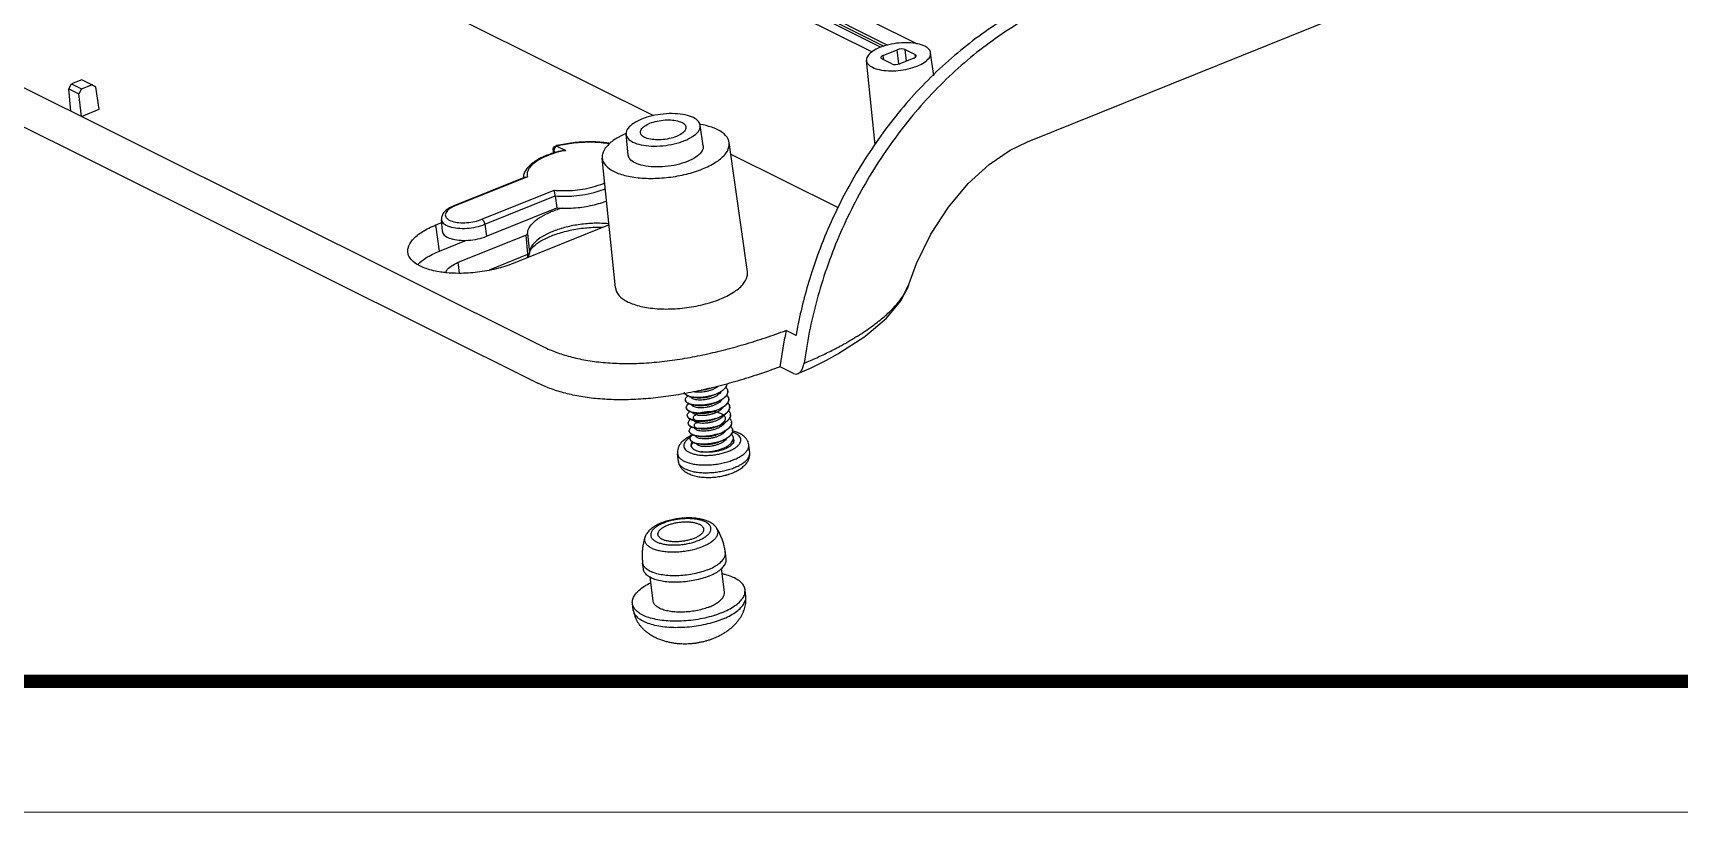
# Model space of a CAD drawing. Header units: millimetres. Extents: x 2099 to 2627, y -288 to 79.
# Drawn here: x 2202.3 to 2316.8, y -287.8 to -233.6 of the extents above; entities that cross this region are included whole.
import ezdxf

# ---------------------------------------------------------------- set-up
doc = ezdxf.new("R2010")
doc.units = ezdxf.units.MM
doc.layers.add('02___PRT_ALL_AXES', color=7, linetype='Continuous')
doc.layers.add('06___PRT_ALL_SURFS', color=7, linetype='Continuous')
doc.layers.add('from', color=7, linetype='Continuous', lineweight=13)

msp = doc.modelspace()

# ---------------------------------------------------------------- linework, layer by layer
at = {"color": 7, "linetype": 'Continuous'}
for p, q in [((2194.846, -214.121), (2245.485, -239.348)), ((2172.771, -223.011), (2237.839, -255.426)), ((2172.368, -225.535), (2237.436, -257.951)), ((2254.849, -231.374), (2261.259, -234.567)), ((2256.507, -230.707), (2263.819, -234.35)), ((2256.352, -231.741), (2261.772, -234.442)), ((2257.665, -232.603), (2261.515, -234.521)), ((2261.472, -235.162), (2262.445, -234.771)), ((2262.558, -235.743), (2262.445, -234.771)), ((2263.091, -235.548), (2262.999, -234.755)), ((2262.999, -234.755), (2263.69, -235.099)), ((2260.902, -241.384), (2260.3, -235.518)), ((2261.379, -235.407), (2261.306, -235.327)), ((2262.07, -235.752), (2261.379, -235.407)), ((2261.52, -235.477), (2261.472, -235.162)), ((2263.596, -235.344), (2262.624, -235.736)), ((2263.707, -235.276), (2263.69, -235.099)), ((2264.995, -236.581), (2264.767, -234.973)), ((2205.711, -236.853), (2204.982, -237.147)), ((2206.402, -237.198), (2205.711, -236.853)), ((2204.79, -237.477), (2204.982, -237.147)), ((2204.939, -239.036), (2204.79, -237.477)), ((2204.79, -237.477), (2205.487, -237.824)), ((2204.982, -237.147), (2205.673, -237.491)), ((2205.673, -237.491), (2205.487, -237.824)), ((2205.67, -239.401), (2205.487, -237.824)), ((2205.673, -237.491), (2206.402, -237.198)), ((2206.686, -237.375), (2206.402, -237.198)), ((2206.914, -238.9), (2206.686, -237.375)), ((2205.67, -239.401), (2206.914, -238.9)), ((2248.939, -241.45), (2248.735, -240.012)), ((2238.765, -241.46), (2238.732, -241.437)), ((2238.732, -241.437), (2238.732, -241.437)), ((2238.765, -241.46), (2239.382, -241.767)), ((2243.722, -242.087), (2243.574, -240.643)), ((2252.021, -250.208), (2250.747, -241.223)), ((2271.502, -241.159), (2271.503, -241.159)), ((2238.498, -241.748), (2238.511, -241.956)), ((2238.554, -241.818), (2238.561, -241.942)), ((2238.554, -241.818), (2238.719, -241.9)), ((2242.839, -251.33), (2241.912, -242.302)), ((2250.861, -242.027), (2258.326, -245.745)), ((2236.563, -243.618), (2231.595, -245.618)), ((2236.709, -243.598), (2231.674, -245.626)), ((2236.562, -243.618), (2236.709, -243.598)), ((2233.543, -246.557), (2238.578, -244.53)), ((2233.748, -246.904), (2238.643, -244.933)), ((2238.643, -244.933), (2238.747, -245.768)), ((2231.674, -245.626), (2231.595, -245.618)), ((2233.866, -247.733), (2238.747, -245.768)), ((2230.334, -246.948), (2230.748, -246.781)), ((2230.594, -248.769), (2230.334, -246.948)), ((2230.799, -247.396), (2230.731, -246.573)), ((2233.748, -246.904), (2233.866, -247.733)), ((2242.388, -246.938), (2235.712, -249.627)), ((2230.594, -248.769), (2232.477, -248.011)), ((2231.902, -249.546), (2236.596, -247.656)), ((2236.596, -247.656), (2236.717, -248.949)), ((2236.721, -247.54), (2236.848, -248.899)), ((2231.984, -250.313), (2231.902, -249.546)), ((2236.723, -249.014), (2234.052, -250.09)), ((2236.717, -248.949), (2236.723, -249.014)), ((2236.737, -249.214), (2236.818, -249.102)), ((2236.818, -249.102), (2236.85, -248.936)), ((2236.85, -248.936), (2236.848, -248.899)), ((2236.85, -248.939), (2236.85, -248.936)), ((2263.28, -251.019), (2263.28, -251.019)), ((2255.401, -254.629), (2254.71, -254.284)), ((2254.303, -256.811), (2254.625, -254.791)), ((2256.124, -255.538), (2255.961, -256.565)), ((2258.318, -255.917), (2258.318, -255.917)), ((2255.234, -257.275), (2254.303, -256.811)), ((2255.537, -257.285), (2256.406, -256.898)), ((2249.969, -258.669), (2249.792, -258.745)), ((2250.035, -259.209), (2249.858, -259.286)), ((2250.101, -259.75), (2249.924, -259.826)), ((2249.799, -260.441), (2249.621, -260.503)), ((2250.233, -260.831), (2250.056, -260.907)), ((2250.299, -261.371), (2250.122, -261.447)), ((2250.365, -261.911), (2250.188, -261.988)), ((2247.217, -263.397), (2247.217, -263.396)), ((2252.18, -262.79), (2252.18, -262.79)), ((2250.384, -264.379), (2250.404, -264.374)), ((2250.384, -264.379), (2250.384, -264.379)), ((2250.402, -264.374), (2250.404, -264.374)), ((2250.403, -264.374), (2250.402, -264.374)), ((2250.717, -264.286), (2250.718, -264.286))]:
    msp.add_line(p, q, dxfattribs=at)
for points in [[(2258.318, -255.917), (2260.195, -254.708), (2261.696, -253.429), (2262.708, -252.194), (2263.28, -251.019)], [(2256.406, -256.898), (2257.52, -256.351), (2258.318, -255.917)]]:
    msp.add_lwpolyline(points, dxfattribs=at)
for centre, radius, start, end in [((2247.626, -246.308), 6.447, 79.98618, 80.26751), ((2240.999, -251.268), 10.089, 102.82394, 102.99529), ((2241.041, -251.462), 10.287, 99.71563, 102.81444), ((2244.005, -240.588), 0.434, 179.57661, 187.25921), ((2240.542, -248.533), 6.89, 106.52354, 108.16351), ((2240.699, -249.081), 7.459, 101.81981, 106.48073), ((2240.71, -248.979), 7.334, 100.43109, 106.36619), ((2237.362, -243.713), 0.942, 172.7394, 177.00318), ((2237.409, -243.719), 0.99, 170.00849, 172.75192), ((2232.559, -247.825), 2.37, 111.92408, 113.51683), ((2240.832, -252.302), 6.733, 107.68478, 111.73061), ((2241.116, -253.184), 7.66, 104.91087, 107.70328), ((2238.129, -209.416), 47.834, 288.46292, 290.28164), ((2285.573, -259.723), 31.339, 170.00563, 170.94502), ((2286.824, -260.163), 31.907, 168.53302, 170.01111), ((2247.31, -234.768), 23.434, 297.49518, 298.70423), ((2248.705, -255.931), 2.999, 287.22122, 291.09188), ((2248.858, -256.322), 2.579, 291.06091, 295.35095), ((2248.943, -256.507), 2.375, 295.41047, 295.5285), ((2248.949, -256.534), 2.366, 295.52841, 295.69085), ((2250.302, -258.535), 0.348, 357.54317, 7.04083), ((2247.912, -259.101), 0.211, 187.1016, 202.69469), ((2247.978, -259.641), 0.211, 187.1016, 202.69469), ((2248.772, -256.473), 2.998, 287.2197, 291.09289), ((2248.838, -257.013), 2.998, 287.2197, 291.09289), ((2248.924, -256.863), 2.579, 291.06077, 295.35065), ((2248.99, -257.403), 2.579, 291.06077, 295.35065), ((2249.009, -257.048), 2.375, 295.4103, 295.5285), ((2249.015, -257.074), 2.366, 295.52841, 295.69091), ((2249.075, -257.589), 2.375, 295.4103, 295.5285), ((2249.081, -257.614), 2.366, 295.52841, 295.69091), ((2250.368, -259.076), 0.348, 357.54317, 7.04083), ((2250.434, -259.616), 0.348, 357.54317, 7.04083), ((2248.044, -260.181), 0.211, 187.1016, 202.69469), ((2248.111, -260.721), 0.212, 187.20108, 192.04222), ((2248.887, -257.834), 3.271, 285.60439, 287.26606), ((2248.904, -257.554), 2.998, 287.2197, 291.09289), ((2248.959, -258.062), 3.032, 287.24463, 291.08631), ((2249.056, -257.944), 2.579, 291.06077, 295.35065), ((2249.049, -258.304), 2.774, 291.14185, 291.92831), ((2249.138, -258.519), 2.54, 291.88796, 295.35931), ((2249.141, -258.129), 2.375, 295.4103, 295.5285), ((2249.147, -258.155), 2.366, 295.52841, 295.69091), ((2249.214, -258.683), 2.36, 295.4018, 295.52849), ((2249.213, -258.696), 2.366, 295.52841, 295.69075), ((2250.5, -260.157), 0.348, 357.54317, 7.04083), ((2250.566, -260.697), 0.348, 357.54317, 7.04083), ((2248.176, -261.262), 0.211, 187.1016, 202.69469), ((2248.242, -261.803), 0.211, 187.1016, 202.69469), ((2248.327, -262.347), 0.23, 164.5409, 175.4741), ((2248.331, -262.348), 0.234, 164.27043, 164.5805), ((2249.036, -258.634), 2.998, 287.2197, 291.09289), ((2249.102, -259.175), 2.998, 287.2197, 291.09289), ((2249.188, -259.024), 2.579, 291.06077, 295.35065), ((2249.254, -259.565), 2.579, 291.06077, 295.35065), ((2249.273, -259.21), 2.375, 295.4103, 295.5285), ((2249.279, -259.236), 2.366, 295.52841, 295.69091), ((2249.339, -259.75), 2.375, 295.4103, 295.5285), ((2249.345, -259.776), 2.366, 295.52841, 295.69091), ((2250.632, -261.238), 0.348, 357.54317, 7.04083), ((2251.741, -262.845), 0.442, 357.57909, 7.09413), ((2249.973, -261.563), 2.811, 299.91871, 300.04835)]:
    msp.add_arc(centre, radius, start, end, dxfattribs=at)
for centre, major_axis, ratio, start_param, end_param in [((2262.675, -234.885), (0.397, 0.049), 0.420359, 0.5666885, 2.1371802), ((2261.703, -235.277), (0.397, 0.048), 0.4201271, 2.1376692, 3.1539643), ((2262.394, -235.621), (0.397, 0.049), 0.420359, -2.5749042, -1.0044125), ((2263.366, -235.23), (0.397, 0.048), 0.4201271, 5.2792619, 6.8497536)]:
    msp.add_ellipse(centre, major_axis=major_axis, ratio=ratio, start_param=start_param, end_param=end_param, dxfattribs=at)
for points, start_tangent, end_tangent in [([(2272.819, -231.093), (2269.906, -232.632), (2266.426, -235.169), (2263.254, -238.299), (2260.488, -241.928), (2258.214, -245.942), (2256.501, -250.219), (2255.554, -253.82)], (-0.9135866, -0.4066443), (-0.1987756, -0.980045)), ([(2273.137, -231.721), (2270.673, -233.061), (2267.117, -235.672), (2263.901, -238.887), (2261.147, -242.559), (2258.867, -246.672), (2257.168, -251.069), (2256.124, -255.538)], (-0.9041359, -0.427245), (-0.1573657, -0.9875404)), ([(2261.239, -234.608), (2260.74, -234.865), (2260.413, -235.164), (2260.298, -235.466), (2260.301, -235.517)], (-0.9276177, -0.3735311), (0.1249386, -0.9921645)), ([(2264.765, -234.974), (2264.668, -234.754), (2264.357, -234.519), (2263.869, -234.356), (2263.243, -234.28), (2262.562, -234.299), (2261.863, -234.413), (2261.239, -234.608)], (-0.1621308, 0.9867693), (-0.9276177, -0.3735311)), ([(2260.301, -235.517), (2260.401, -235.753), (2260.712, -235.987), (2261.199, -236.15), (2261.826, -236.227), (2262.507, -236.207), (2263.206, -236.093), (2263.83, -235.899)], (0.1249386, -0.9921645), (0.9276177, 0.3735311)), ([(2263.83, -235.899), (2264.329, -235.641), (2264.655, -235.342), (2264.771, -235.041), (2264.765, -234.974)], (0.9276177, 0.3735311), (-0.1621308, 0.9867693)), ([(2248.734, -240.013), (2248.622, -239.76), (2248.262, -239.488), (2247.696, -239.299), (2246.98, -239.212), (2246.183, -239.235), (2245.383, -239.365), (2244.659, -239.591)], (-0.162467, 0.986714), (-0.9276177, -0.3735311)), ([(2243.706, -240.232), (2243.572, -240.584)], (-0.5845147, -0.8113831), (-0.0086186, -0.9999629)), ([(2244.659, -239.591), (2244.081, -239.889), (2243.706, -240.232)], (-0.9276177, -0.3735311), (-0.5845147, -0.8113831)), ([(2244.568, -240.525), (2244.616, -240.322), (2244.847, -240.083), (2245.234, -239.878)], (-0.0765756, 0.9970638), (0.9276177, 0.3735311)), ([(2247.077, -240.795), (2246.579, -240.946), (2246.026, -241.024), (2245.496, -241.018), (2245.037, -240.93), (2244.721, -240.772), (2244.572, -240.558), (2244.568, -240.525)], (-0.9276177, -0.3735311), (-0.0765756, 0.9970638)), ([(2245.234, -239.878), (2245.732, -239.727), (2246.286, -239.649), (2246.815, -239.655), (2247.274, -239.744), (2247.591, -239.901), (2247.739, -240.115), (2247.743, -240.137)], (0.9276177, 0.3735311), (0.1167813, -0.9931577)), ([(2247.743, -240.137), (2247.695, -240.351), (2247.464, -240.59), (2247.077, -240.795)], (0.1167813, -0.9931577), (-0.9276177, -0.3735311)), ([(2247.653, -241.082), (2248.23, -240.784), (2248.605, -240.441), (2248.74, -240.089), (2248.734, -240.013)], (0.9276177, 0.3735311), (-0.162467, 0.986714)), ([(2250.743, -241.223), (2250.675, -240.986), (2250.267, -240.524), (2249.533, -240.158), (2248.747, -239.959)], (-0.1364493, 0.9906471), (-0.9847646, 0.1738929)), ([(2238.498, -241.748), (2238.533, -241.59)], (-0.0598791, 0.9982056), (0.4653601, 0.8851214)), ([(2238.533, -241.59), (2238.647, -241.47)], (0.4653601, 0.8851214), (0.8659436, 0.5001417)), ([(2238.571, -241.679), (2238.555, -241.755)], (-0.3111267, -0.9503684), (-0.1071271, -0.9942453)), ([(2238.765, -241.46), (2238.647, -241.545), (2238.571, -241.679)], (-0.9276177, -0.3735311), (-0.3111267, -0.9503684)), ([(2238.647, -241.47), (2238.731, -241.438)], (0.8659436, 0.5001417), (0.9744953, 0.2244079)), ([(2242.423, -241.314), (2242.256, -241.287), (2241.143, -241.2), (2239.943, -241.261), (2238.765, -241.46)], (-0.9844838, 0.1754757), (-0.9743884, -0.2248714)), ([(2242.459, -241.28), (2242.161, -241.236), (2241.052, -241.17), (2239.886, -241.239), (2239.305, -241.322)], (-0.9857837, 0.1680196), (-0.9856302, -0.1689176)), ([(2243.55, -240.594), (2242.858, -240.961), (2242.225, -241.49), (2241.929, -242.038), (2241.917, -242.302)], (-0.9139608, -0.4058024), (0.1031723, -0.9946635)), ([(2243.575, -240.642), (2243.69, -240.913), (2244.049, -241.185), (2244.615, -241.374), (2245.332, -241.461), (2246.129, -241.438), (2246.929, -241.308), (2247.653, -241.082)], (0.125142, -0.9921388), (0.9276177, 0.3735311)), ([(2248.937, -241.451), (2248.944, -241.527), (2248.807, -241.884), (2248.429, -242.23), (2247.845, -242.532)], (0.1624723, -0.9867131), (-0.9276177, -0.3735311)), ([(2248.894, -243.054), (2249.806, -242.594), (2250.438, -242.065), (2250.734, -241.518), (2250.743, -241.223)], (0.9276177, 0.3735311), (-0.1364493, 0.9906471)), ([(2238.395, -241.987), (2237.551, -242.339), (2236.895, -242.789), (2236.515, -243.287)], (-0.9501424, -0.3118162), (-0.4114254, -0.9114435)), ([(2238.643, -241.943), (2237.985, -242.178), (2237.46, -242.447), (2237.088, -242.719), (2236.853, -242.975), (2236.728, -243.209), (2236.687, -243.417), (2236.709, -243.598)], (-0.9591156, -0.2830146), (0.270947, -0.9625943)), ([(2238.5, -241.748), (2238.502, -241.763), (2238.554, -241.818)], (-0.0025102, -0.9999968), (0.8684795, -0.495725)), ([(2238.555, -241.755), (2238.554, -241.818)], (-0.1071271, -0.9942453), (0.0892579, -0.9960085)), ([(2239.171, -241.779), (2239.19, -241.776), (2239.382, -241.767)], (0.9829412, 0.1839201), (0.9976638, -0.0683158)), ([(2241.917, -242.302), (2241.988, -242.57), (2242.396, -243.032), (2243.131, -243.397), (2244.113, -243.628), (2245.288, -243.711), (2246.535, -243.637), (2247.776, -243.411), (2248.894, -243.054)], (0.1031723, -0.9946635), (0.9276177, 0.3735311)), ([(2247.845, -242.532), (2247.113, -242.76), (2246.305, -242.891), (2245.499, -242.914), (2244.775, -242.826), (2244.203, -242.635), (2243.839, -242.36), (2243.723, -242.087)], (-0.9276177, -0.3735311), (-0.1251507, 0.9921377)), ([(2236.515, -243.287), (2236.435, -243.547)], (-0.4114254, -0.9114435), (-0.1733545, -0.9848595)), ([(2238.578, -244.53), (2239.084, -244.562), (2239.68, -244.553), (2240.362, -244.487), (2241.096, -244.347), (2241.813, -244.132), (2242.092, -244.021)], (0.9944671, -0.1050482), (0.9187328, 0.3948798)), ([(2238.643, -244.933), (2238.62, -244.77), (2238.596, -244.626), (2238.578, -244.53)], (-0.1236925, 0.9923206), (-0.1968237, 0.9804389)), ([(2238.643, -244.933), (2239.242, -244.956), (2239.945, -244.925), (2240.739, -244.82), (2241.566, -244.627), (2242.134, -244.434)], (0.9967769, -0.080224), (0.9310126, 0.364987)), ([(2231.197, -245.821), (2230.924, -246.053), (2230.768, -246.308), (2230.731, -246.573)], (-0.836772, -0.5475515), (0.0829903, -0.9965504)), ([(2231.049, -246.073), (2231.002, -246.316), (2231.151, -246.532), (2231.477, -246.694), (2231.94, -246.783), (2232.484, -246.788), (2233.044, -246.709), (2233.543, -246.557)], (-0.4756259, -0.8796476), (0.9276177, 0.3735311)), ([(2231.613, -245.651), (2231.285, -245.832), (2231.049, -246.073)], (-0.9168769, -0.3991701), (-0.4756259, -0.8796476)), ([(2231.595, -245.618), (2231.197, -245.821)], (-0.9276177, -0.3735311), (-0.836772, -0.5475515)), ([(2236.721, -247.54), (2236.827, -247.144), (2237.146, -246.749), (2237.661, -246.375), (2238.339, -246.047)], (-0.0069853, 0.9999756), (0.928634, 0.370997)), ([(2238.747, -245.768), (2239.316, -245.79), (2239.907, -245.769), (2240.506, -245.707), (2241.095, -245.604), (2241.66, -245.464), (2242.185, -245.29), (2242.218, -245.277)], (0.9969661, -0.0778373), (0.9333163, 0.3590553)), ([(2228.397, -248.885), (2228.403, -248.56), (2228.715, -247.985), (2229.378, -247.431), (2230.334, -246.948)], (-0.1530639, 0.9882163), (0.9276177, 0.3735311)), ([(2230.732, -246.572), (2230.738, -246.62), (2230.914, -246.874), (2231.299, -247.066)], (0.0554726, -0.9984602), (0.9553402, -0.2955081)), ([(2230.8, -247.396), (2230.806, -247.443), (2230.987, -247.704), (2231.374, -247.897), (2231.935, -248.005), (2232.582, -248.012), (2233.258, -247.917), (2233.866, -247.733)], (0.0569635, -0.9983763), (0.9276177, 0.3735311)), ([(2231.299, -247.066), (2231.845, -247.171), (2232.487, -247.178), (2233.148, -247.085), (2233.748, -246.904)], (0.9553402, -0.2955081), (0.9276177, 0.3735311)), ([(2233.543, -246.557), (2233.632, -246.634), (2233.707, -246.76), (2233.748, -246.904)], (0.8950801, -0.4459054), (0.1414567, -0.9899445)), ([(2242.384, -246.873), (2241.722, -246.833), (2240.742, -246.873), (2239.759, -247.021), (2238.837, -247.268), (2238.05, -247.592), (2237.464, -247.951), (2237.095, -248.301), (2236.904, -248.619), (2236.848, -248.899)], (-0.99437, 0.105964), (-0.0045905, -0.9999895)), ([(2236.935, -248.691), (2237.239, -248.352), (2237.793, -247.981), (2238.582, -247.63), (2239.545, -247.348), (2240.607, -247.166), (2241.678, -247.103), (2241.943, -247.106)], (0.5207737, 0.8536948), (0.999606, -0.0280673)), ([(2236.596, -247.656), (2236.688, -247.602), (2236.721, -247.54)], (0.9276177, 0.3735311), (-0.0069853, 0.9999756)), ([(2231.039, -250.271), (2230.695, -250.229), (2229.664, -249.987), (2228.894, -249.603), (2228.466, -249.118), (2228.397, -248.885)], (-0.994911, 0.1007578), (-0.1530639, 0.9882163)), ([(2229.088, -249.694), (2229.652, -249.245), (2230.594, -248.769)], (0.6961412, 0.7179048), (0.9276177, 0.3735311)), ([(2235.712, -249.627), (2234.539, -250.001), (2233.237, -250.238), (2231.928, -250.316), (2231.039, -250.271)], (-0.9276177, -0.3735311), (-0.994911, 0.1007578)), ([(2231.047, -250.25), (2231.096, -250.125), (2231.397, -249.815), (2231.902, -249.546)], (0.2513145, 0.9679055), (0.9276177, 0.3735311)), ([(2236.721, -249.136), (2236.708, -249.189), (2236.69, -249.233)], (-0.1542925, -0.9880252), (-0.4511019, -0.8924724)), ([(2236.723, -249.014), (2236.726, -249.077), (2236.721, -249.136)], (0.1007306, -0.9949137), (-0.1542925, -0.9880252)), ([(2236.79, -248.98), (2236.723, -249.014)], (-0.8344789, -0.5510398), (-0.9325327, -0.3610856)), ([(2236.848, -248.899), (2236.833, -248.941), (2236.79, -248.98)], (-0.0018624, -0.9999983), (-0.8344789, -0.5510398)), ([(2236.85, -248.939), (2236.935, -248.691)], (0.0049304, 0.9999878), (0.5207737, 0.8536948)), ([(2250.095, -252.112), (2251.042, -251.633), (2251.699, -251.084), (2252.007, -250.515), (2252.016, -250.209)], (0.9276177, 0.3735311), (-0.1364498, 0.990647)), ([(2242.844, -251.329), (2242.918, -251.608), (2243.342, -252.088), (2244.105, -252.468), (2245.126, -252.708), (2246.347, -252.794), (2247.643, -252.717), (2248.933, -252.483), (2250.095, -252.112)], (0.1031726, -0.9946635), (0.9276177, 0.3735311)), ([(2258.565, -255.322), (2259.715, -254.651), (2260.724, -253.969), (2261.552, -253.31), (2262.182, -252.71), (2262.639, -252.179), (2262.968, -251.697), (2263.198, -251.241), (2263.28, -251.019)], (0.878434, 0.4778637), (0.306087, 0.9520036)), ([(2237.839, -255.426), (2238.695, -255.795), (2239.674, -256.106), (2240.771, -256.348), (2241.973, -256.508), (2243.272, -256.579), (2244.644, -256.558), (2246.069, -256.446), (2247.494, -256.251), (2248.907, -255.987), (2250.325, -255.657), (2251.773, -255.261), (2253.278, -254.788)], (0.8950801, -0.4459054), (0.948614, 0.3164355)), ([(2255.537, -257.285), (2255.597, -257.254), (2255.757, -257.099), (2255.882, -256.863), (2255.961, -256.565)], (0.9200885, 0.3917105), (0.1573661, 0.9875403)), ([(2255.961, -256.565), (2256.848, -256.178), (2257.709, -255.769), (2258.129, -255.555)], (0.9228222, 0.3852262), (0.8869919, 0.461785)), ([(2254.303, -256.811), (2252.655, -257.385), (2251.122, -257.857), (2249.671, -258.245), (2248.264, -258.561), (2246.874, -258.81), (2245.467, -258.991), (2244.068, -259.09), (2242.721, -259.1), (2241.452, -259.021), (2240.283, -258.857), (2239.22, -258.617), (2238.271, -258.312), (2237.436, -257.951)], (-0.9381591, -0.3462044), (-0.8950801, 0.4459054)), ([(2255.234, -257.275), (2255.416, -257.314), (2255.537, -257.285)], (0.8950801, -0.4459053), (0.9200885, 0.3917105)), ([(2247.648, -258.634), (2247.637, -258.586)], (-0.3505039, 0.9365613), (-0.1205152, 0.9927115)), ([(2248.069, -258.914), (2247.99, -258.893), (2247.833, -258.829), (2247.719, -258.75), (2247.654, -258.66), (2247.639, -258.604)], (-0.971555, 0.2368141), (-0.1237484, 0.9923136)), ([(2248.265, -258.932), (2248.173, -258.918), (2247.978, -258.871), (2247.822, -258.806), (2247.711, -258.726), (2247.648, -258.634)], (-0.9921394, 0.1251379), (-0.3505039, 0.9365613)), ([(2247.703, -259.127), (2247.702, -259.083), (2247.737, -258.979), (2247.822, -258.875), (2247.863, -258.839)], (-0.1237484, 0.9923136), (0.7766662, 0.6299123)), ([(2250.172, -258.562), (2250.145, -258.602), (2250.036, -258.716), (2249.887, -258.823), (2249.706, -258.918), (2249.5, -258.998), (2249.278, -259.06), (2249.051, -259.102), (2248.828, -259.123), (2248.62, -259.124), (2248.436, -259.104), (2248.283, -259.066), (2248.169, -259.011), (2248.098, -258.944), (2248.084, -258.916)], (-0.5260291, -0.8504666), (-0.3595453, 0.9331276)), ([(2249.792, -258.745), (2249.733, -258.767), (2249.475, -258.848), (2249.206, -258.91), (2248.933, -258.95), (2248.666, -258.968), (2248.414, -258.964), (2248.263, -258.95)], (-0.9321902, -0.3619687), (-0.9918802, 0.1271759)), ([(2249.593, -258.795), (2249.469, -258.831), (2249.197, -258.893), (2248.922, -258.933), (2248.654, -258.95), (2248.401, -258.945), (2248.265, -258.932)], (-0.9549185, -0.2968681), (-0.9921394, 0.1251379)), ([(2249.601, -258.82), (2249.483, -258.862), (2249.262, -258.924), (2249.035, -258.967), (2248.812, -258.988), (2248.604, -258.989), (2248.47, -258.977)], (-0.9302242, -0.3669917), (-0.9911798, 0.132524)), ([(2250.583, -258.01), (2250.552, -258.145), (2250.471, -258.281), (2250.343, -258.413), (2250.173, -258.538), (2249.967, -258.651)], (-0.0434534, -0.9990555), (-0.9023707, -0.4309606)), ([(2250.65, -258.55), (2250.618, -258.686), (2250.537, -258.822), (2250.409, -258.954), (2250.239, -259.078), (2250.033, -259.191)], (-0.0434534, -0.9990555), (-0.9023707, -0.4309606)), ([(2250.649, -258.511), (2250.652, -258.568), (2250.62, -258.704), (2250.539, -258.84), (2250.412, -258.972), (2250.242, -259.096), (2250.041, -259.206)], (0.1221219, -0.9925151), (-0.9011448, -0.4335183)), ([(2250.509, -258.241), (2250.561, -258.297), (2250.63, -258.419), (2250.647, -258.493)], (0.7257129, -0.6879976), (0.1221219, -0.9925151)), ([(2250.575, -258.782), (2250.627, -258.837), (2250.696, -258.96), (2250.713, -259.033)], (0.7258832, -0.687818), (0.1221219, -0.9925151)), ([(2248.135, -259.455), (2248.056, -259.433), (2247.899, -259.37), (2247.785, -259.291), (2247.72, -259.2), (2247.705, -259.145)], (-0.971555, 0.2368141), (-0.1237484, 0.9923136)), ([(2248.331, -259.473), (2248.25, -259.461), (2248.054, -259.415), (2247.897, -259.352), (2247.783, -259.273), (2247.717, -259.182)], (-0.9921301, 0.1252109), (-0.3866862, 0.9222114)), ([(2247.769, -259.667), (2247.768, -259.623), (2247.803, -259.52), (2247.888, -259.416), (2247.929, -259.38)], (-0.1237484, 0.9923136), (0.7766662, 0.6299123)), ([(2248.201, -259.995), (2248.122, -259.974), (2247.965, -259.91), (2247.851, -259.831), (2247.786, -259.741), (2247.771, -259.685)], (-0.971555, 0.2368141), (-0.1237484, 0.9923136)), ([(2248.397, -260.013), (2248.316, -260.001), (2248.12, -259.956), (2247.963, -259.892), (2247.849, -259.813), (2247.784, -259.722)], (-0.9921301, 0.1252109), (-0.3866862, 0.9222114)), ([(2247.835, -260.208), (2247.834, -260.164), (2247.869, -260.06), (2247.954, -259.956), (2247.995, -259.92)], (-0.1237484, 0.9923136), (0.7766662, 0.6299123)), ([(2248.263, -258.95), (2248.186, -258.938), (2248.069, -258.914)], (-0.9918802, 0.1271759), (-0.971555, 0.2368141)), ([(2248.329, -259.49), (2248.252, -259.479), (2248.135, -259.455)], (-0.9918802, 0.1271759), (-0.971555, 0.2368141)), ([(2250.238, -259.103), (2250.203, -259.153), (2250.09, -259.267), (2249.937, -259.373), (2249.753, -259.466), (2249.546, -259.544), (2249.323, -259.605), (2249.096, -259.645), (2248.875, -259.665), (2248.668, -259.663), (2248.486, -259.642), (2248.337, -259.602), (2248.226, -259.546), (2248.16, -259.478), (2248.15, -259.456)], (-0.526661, -0.8500754), (-0.3498633, 0.9368008)), ([(2248.395, -260.03), (2248.318, -260.019), (2248.201, -259.995)], (-0.9918802, 0.1271759), (-0.971555, 0.2368141)), ([(2250.304, -259.644), (2250.26, -259.704), (2250.143, -259.817), (2249.988, -259.922), (2249.801, -260.015), (2249.592, -260.091), (2249.368, -260.15), (2249.141, -260.188), (2248.921, -260.206), (2248.716, -260.202), (2248.537, -260.179), (2248.391, -260.138), (2248.284, -260.081), (2248.222, -260.012), (2248.216, -259.996)], (-0.5263436, -0.8502719), (-0.3415584, 0.9398605)), ([(2249.621, -260.503), (2249.397, -260.559), (2249.17, -260.596), (2248.951, -260.612), (2248.748, -260.606), (2248.571, -260.581), (2248.429, -260.538), (2248.326, -260.48), (2248.269, -260.41), (2248.258, -260.332), (2248.296, -260.25), (2248.381, -260.169), (2248.508, -260.093), (2248.672, -260.026), (2248.867, -259.971), (2249.083, -259.933), (2249.312, -259.914), (2249.543, -259.914), (2249.767, -259.936), (2249.973, -259.978), (2250.152, -260.04), (2250.298, -260.12), (2250.403, -260.215), (2250.462, -260.322), (2250.475, -260.436), (2250.439, -260.554), (2250.357, -260.671), (2250.233, -260.783), (2250.071, -260.886), (2249.879, -260.976), (2249.667, -261.049), (2249.442, -261.104), (2249.215, -261.139), (2248.997, -261.152), (2248.796, -261.145), (2248.623, -261.118), (2248.483, -261.074), (2248.385, -261.014), (2248.332, -260.944), (2248.326, -260.865), (2248.368, -260.783), (2248.457, -260.702), (2248.588, -260.626), (2248.666, -260.593)], (-0.9572607, -0.2892266), (0.9298197, 0.3680155)), ([(2249.858, -259.286), (2249.799, -259.308), (2249.541, -259.389), (2249.272, -259.45), (2248.999, -259.49), (2248.732, -259.508), (2248.48, -259.504), (2248.329, -259.49)], (-0.9321902, -0.3619687), (-0.9918802, 0.1271759)), ([(2249.659, -259.336), (2249.539, -259.371), (2249.269, -259.432), (2248.996, -259.472), (2248.729, -259.49), (2248.478, -259.486), (2248.331, -259.473)], (-0.9549222, -0.2968562), (-0.9921301, 0.1252109)), ([(2249.924, -259.826), (2249.865, -259.848), (2249.607, -259.929), (2249.338, -259.991), (2249.065, -260.031), (2248.798, -260.049), (2248.546, -260.045), (2248.395, -260.03)], (-0.9321902, -0.3619687), (-0.9918802, 0.1271759)), ([(2249.725, -259.876), (2249.605, -259.911), (2249.335, -259.973), (2249.062, -260.013), (2248.795, -260.031), (2248.544, -260.027), (2248.397, -260.013)], (-0.9549222, -0.2968562), (-0.9921301, 0.1252109)), ([(2249.667, -259.36), (2249.529, -259.409), (2249.307, -259.47), (2249.08, -259.51), (2248.858, -259.529), (2248.652, -259.528), (2248.536, -259.517)], (-0.9302096, -0.3670288), (-0.9911836, 0.1324957)), ([(2249.733, -259.901), (2249.575, -259.956), (2249.352, -260.015), (2249.125, -260.053), (2248.904, -260.071), (2248.7, -260.067), (2248.602, -260.057)], (-0.930204, -0.3670428), (-0.9912013, 0.1323629)), ([(2250.716, -259.091), (2250.684, -259.226), (2250.603, -259.362), (2250.475, -259.494), (2250.305, -259.619), (2250.099, -259.732)], (-0.0434534, -0.9990555), (-0.9023707, -0.4309606)), ([(2250.715, -259.051), (2250.718, -259.109), (2250.686, -259.244), (2250.605, -259.38), (2250.478, -259.512), (2250.308, -259.637), (2250.107, -259.747)], (0.1221219, -0.9925151), (-0.9011448, -0.4335183)), ([(2250.782, -259.631), (2250.75, -259.767), (2250.669, -259.902), (2250.541, -260.035), (2250.371, -260.159), (2250.165, -260.272)], (-0.0434534, -0.9990555), (-0.9023707, -0.4309606)), ([(2250.781, -259.592), (2250.784, -259.649), (2250.752, -259.785), (2250.671, -259.92), (2250.544, -260.053), (2250.374, -260.177), (2250.173, -260.287)], (0.1221219, -0.9925151), (-0.9011448, -0.4335183)), ([(2250.641, -259.322), (2250.693, -259.378), (2250.762, -259.5), (2250.779, -259.574)], (0.7258832, -0.687818), (0.1221219, -0.9925151)), ([(2250.707, -259.863), (2250.759, -259.918), (2250.828, -260.041), (2250.845, -260.114)], (0.7258832, -0.687818), (0.1221219, -0.9925151)), ([(2247.837, -260.225), (2247.855, -260.289), (2247.926, -260.38), (2248.046, -260.458), (2248.208, -260.52), (2248.267, -260.536)], (0.1256078, -0.99208), (0.9715895, -0.2366724)), ([(2248.463, -260.553), (2248.382, -260.542), (2248.186, -260.496), (2248.029, -260.432), (2247.915, -260.354), (2247.85, -260.263)], (-0.9921301, 0.1252109), (-0.3866862, 0.9222114)), ([(2247.901, -260.748), (2247.9, -260.708), (2247.933, -260.604), (2248.018, -260.499), (2248.06, -260.462)], (-0.1252184, 0.9921292), (0.7756416, 0.6311736)), ([(2248.333, -261.076), (2248.254, -261.054), (2248.097, -260.991), (2247.983, -260.912), (2247.918, -260.821), (2247.903, -260.766)], (-0.971555, 0.2368141), (-0.1237484, 0.9923136)), ([(2248.529, -261.094), (2248.464, -261.085), (2248.264, -261.04), (2248.103, -260.977), (2247.986, -260.899), (2247.917, -260.808), (2247.904, -260.766)], (-0.9921176, 0.1253102), (-0.2085242, 0.9780172)), ([(2247.967, -261.288), (2247.966, -261.245), (2248.001, -261.141), (2248.086, -261.037), (2248.127, -261.001)], (-0.1237484, 0.9923136), (0.7766662, 0.6299123)), ([(2248.267, -260.536), (2248.406, -260.563), (2248.461, -260.571)], (0.9715895, -0.2366724), (0.9918787, -0.1271878)), ([(2249.637, -260.638), (2249.413, -260.695), (2249.187, -260.731), (2248.967, -260.747), (2248.764, -260.741), (2248.588, -260.716), (2248.445, -260.673), (2248.343, -260.615), (2248.285, -260.545), (2248.282, -260.536)], (-0.9572607, -0.2892266), (-0.3378317, 0.9412065)), ([(2248.527, -261.111), (2248.45, -261.1), (2248.333, -261.076)], (-0.9918802, 0.1271759), (-0.971555, 0.2368141)), ([(2250.437, -260.723), (2250.374, -260.806), (2250.249, -260.918), (2250.087, -261.021), (2249.896, -261.111), (2249.683, -261.184), (2249.458, -261.239), (2249.232, -261.274), (2249.014, -261.287), (2248.813, -261.28), (2248.639, -261.254), (2248.5, -261.209), (2248.402, -261.15), (2248.348, -261.079), (2248.347, -261.076)], (-0.5226561, -0.8525436), (-0.3348269, 0.9422797)), ([(2248.461, -260.571), (2248.637, -260.586), (2248.893, -260.588), (2249.16, -260.568), (2249.434, -260.525), (2249.703, -260.462)], (0.9918787, -0.1271878), (0.9631114, 0.269103)), ([(2249.791, -260.417), (2249.671, -260.452), (2249.401, -260.513), (2249.128, -260.553), (2248.861, -260.571), (2248.61, -260.567), (2248.463, -260.553)], (-0.9549222, -0.2968562), (-0.9921301, 0.1252109)), ([(2250.056, -260.907), (2249.997, -260.929), (2249.74, -261.01), (2249.47, -261.071), (2249.197, -261.112), (2248.93, -261.13), (2248.678, -261.125), (2248.527, -261.111)], (-0.9321902, -0.3619687), (-0.9918802, 0.1271759)), ([(2249.767, -260.984), (2249.496, -261.048), (2249.221, -261.091), (2248.951, -261.111), (2248.696, -261.109), (2248.529, -261.094)], (-0.9631114, -0.269103), (-0.9921176, 0.1253102)), ([(2250.37, -260.183), (2250.317, -260.255), (2250.196, -260.368), (2250.038, -260.472), (2249.849, -260.563), (2249.637, -260.638)], (-0.5248557, -0.8511912), (-0.9572607, -0.2892266)), ([(2249.99, -260.367), (2249.866, -260.411), (2249.703, -260.462)], (-0.9321437, -0.3620885), (-0.9631114, -0.269103)), ([(2250.167, -260.29), (2250.021, -260.354), (2249.99, -260.367)], (-0.9023707, -0.4309606), (-0.9321437, -0.3620885)), ([(2250.848, -260.172), (2250.816, -260.307), (2250.735, -260.443), (2250.608, -260.575), (2250.437, -260.699), (2250.231, -260.813)], (-0.0434534, -0.9990555), (-0.9023707, -0.4309606)), ([(2250.239, -260.828), (2250.438, -260.718), (2250.607, -260.595), (2250.736, -260.463), (2250.818, -260.327), (2250.85, -260.192), (2250.847, -260.132)], (0.901146, 0.4335157), (-0.1218432, 0.9925494)), ([(2250.914, -260.712), (2250.882, -260.847), (2250.801, -260.983), (2250.674, -261.115), (2250.503, -261.24), (2250.297, -261.353)], (-0.0434534, -0.9990555), (-0.9023707, -0.4309606)), ([(2250.913, -260.672), (2250.916, -260.73), (2250.884, -260.865), (2250.803, -261.001), (2250.676, -261.133), (2250.506, -261.258), (2250.305, -261.368)], (0.1221219, -0.9925151), (-0.9011448, -0.4335183)), ([(2250.773, -260.403), (2250.825, -260.459), (2250.894, -260.581), (2250.911, -260.654)], (0.7259477, -0.6877499), (0.1221219, -0.9925151)), ([(2250.839, -260.943), (2250.891, -260.999), (2250.96, -261.122), (2250.977, -261.195)], (0.7258832, -0.687818), (0.1221219, -0.9925151)), ([(2248.145, -261.579), (2247.979, -261.661), (2247.696, -261.837), (2247.462, -262.038), (2247.298, -262.245), (2247.197, -262.452), (2247.15, -262.656), (2247.151, -262.856)], (-0.9092838, -0.4161767), (0.1212567, -0.9926212)), ([(2248.053, -261.713), (2247.941, -261.787), (2247.77, -261.932), (2247.654, -262.082), (2247.596, -262.234), (2247.598, -262.381), (2247.661, -262.519), (2247.781, -262.646), (2247.957, -262.755), (2248.182, -262.845), (2248.449, -262.912), (2248.75, -262.955), (2249.076, -262.971), (2249.418, -262.962), (2249.765, -262.926), (2250.106, -262.865), (2250.43, -262.781), (2250.729, -262.676)], (-0.8543902, -0.5196319), (0.9276177, 0.3735311)), ([(2248.399, -261.616), (2248.32, -261.595), (2248.163, -261.531), (2248.049, -261.453), (2247.984, -261.362), (2247.969, -261.306)], (-0.971555, 0.2368141), (-0.1237484, 0.9923136)), ([(2248.595, -261.634), (2248.514, -261.622), (2248.318, -261.577), (2248.161, -261.513), (2248.047, -261.435), (2247.982, -261.344)], (-0.9921301, 0.1252109), (-0.3866862, 0.9222114)), ([(2248.033, -261.829), (2248.032, -261.785), (2248.067, -261.681), (2248.152, -261.577), (2248.193, -261.542)], (-0.1237484, 0.9923136), (0.7766662, 0.6299123)), ([(2248.465, -262.157), (2248.386, -262.135), (2248.229, -262.072), (2248.115, -261.993), (2248.05, -261.902), (2248.035, -261.847)], (-0.971555, 0.2368141), (-0.1237484, 0.9923136)), ([(2248.661, -262.175), (2248.58, -262.163), (2248.384, -262.117), (2248.227, -262.054), (2248.113, -261.975), (2248.048, -261.884)], (-0.9921301, 0.1252109), (-0.3866862, 0.9222114)), ([(2248.172, -262.032), (2248.149, -262.063), (2248.094, -262.187), (2248.088, -262.285)], (-0.6085706, -0.7934997), (0.1170051, -0.9931313)), ([(2248.088, -262.285), (2248.092, -262.307), (2248.143, -262.42), (2248.246, -262.522), (2248.397, -262.609), (2248.59, -262.677), (2248.818, -262.725)], (0.1170051, -0.9931313), (0.9887594, -0.1495151)), ([(2248.106, -262.285), (2248.163, -262.178), (2248.258, -262.083)], (0.2710972, 0.962552), (0.7768396, 0.6296985)), ([(2248.593, -261.652), (2248.516, -261.64), (2248.399, -261.616)], (-0.9918802, 0.1271759), (-0.971555, 0.2368141)), ([(2250.504, -261.262), (2250.43, -261.357), (2250.302, -261.469), (2250.137, -261.57), (2249.943, -261.659), (2249.729, -261.731), (2249.504, -261.784), (2249.277, -261.816), (2249.06, -261.828), (2248.862, -261.819), (2248.691, -261.791), (2248.555, -261.745), (2248.461, -261.684), (2248.413, -261.617)], (-0.5183888, -0.855145), (-0.3471598, 0.937806)), ([(2248.659, -262.192), (2248.582, -262.181), (2248.465, -262.157)], (-0.9918802, 0.1271759), (-0.971555, 0.2368141)), ([(2250.571, -261.799), (2250.486, -261.908), (2250.354, -262.019), (2250.186, -262.12), (2249.99, -262.207), (2249.774, -262.277), (2249.549, -262.328), (2249.323, -262.359), (2249.107, -262.369), (2248.911, -262.358), (2248.743, -262.327), (2248.611, -262.28), (2248.52, -262.218), (2248.48, -262.159)], (-0.5134186, -0.8581383), (-0.3630031, 0.9317879)), ([(2250.122, -261.447), (2250.063, -261.469), (2249.806, -261.551), (2249.536, -261.612), (2249.263, -261.652), (2248.996, -261.67), (2248.744, -261.666), (2248.593, -261.652)], (-0.9321902, -0.3619687), (-0.9918802, 0.1271759)), ([(2249.924, -261.498), (2249.803, -261.532), (2249.533, -261.594), (2249.26, -261.634), (2248.993, -261.652), (2248.742, -261.648), (2248.595, -261.634)], (-0.9549222, -0.2968562), (-0.9921301, 0.1252109)), ([(2250.188, -261.988), (2250.129, -262.01), (2249.872, -262.091), (2249.602, -262.152), (2249.329, -262.192), (2249.062, -262.21), (2248.81, -262.206), (2248.659, -262.192)], (-0.9321902, -0.3619687), (-0.9918802, 0.1271759)), ([(2249.99, -262.038), (2249.869, -262.073), (2249.599, -262.134), (2249.326, -262.174), (2249.06, -262.192), (2248.808, -262.188), (2248.661, -262.175)], (-0.9549222, -0.2968562), (-0.9921301, 0.1252109)), ([(2249.931, -261.522), (2249.927, -261.524), (2249.712, -261.596), (2249.487, -261.649), (2249.261, -261.681), (2249.044, -261.693), (2248.845, -261.684), (2248.8, -261.679)], (-0.9302688, -0.3668786), (-0.9912905, 0.1316934)), ([(2248.818, -262.725), (2249.068, -262.734), (2249.335, -262.721), (2249.61, -262.685), (2249.884, -262.627), (2250.147, -262.549), (2250.39, -262.452), (2250.604, -262.34), (2250.782, -262.216), (2250.918, -262.083), (2251.006, -261.946), (2251.044, -261.809), (2251.043, -261.735)], (0.9964164, -0.0845831), (-0.1205613, 0.9927059)), ([(2251.066, -261.921), (2251.068, -261.956), (2251.04, -262.079), (2250.958, -262.203), (2250.827, -262.323), (2250.65, -262.436), (2250.433, -262.536), (2250.186, -262.62), (2249.917, -262.686), (2249.635, -262.731), (2249.351, -262.752), (2249.076, -262.75), (2248.818, -262.725)], (0.1251312, -0.9921402), (-0.9887594, 0.1495151)), ([(2249.997, -262.062), (2249.974, -262.071), (2249.758, -262.142), (2249.532, -262.193), (2249.306, -262.224), (2249.09, -262.233), (2248.894, -262.223), (2248.866, -262.219)], (-0.9302916, -0.3668208), (-0.991306, 0.1315765)), ([(2250.98, -261.252), (2250.948, -261.388), (2250.867, -261.524), (2250.74, -261.656), (2250.569, -261.78), (2250.363, -261.893)], (-0.0434534, -0.9990555), (-0.9023707, -0.4309606)), ([(2250.979, -261.213), (2250.982, -261.27), (2250.95, -261.406), (2250.869, -261.542), (2250.742, -261.674), (2250.572, -261.798), (2250.371, -261.909)], (0.1221219, -0.9925151), (-0.9011448, -0.4335183)), ([(2250.729, -262.676), (2250.992, -262.555), (2251.213, -262.419), (2251.385, -262.273), (2251.501, -262.123), (2251.559, -261.972), (2251.556, -261.825), (2251.494, -261.686), (2251.373, -261.56), (2251.197, -261.45), (2250.973, -261.36), (2250.962, -261.357)], (0.9276177, 0.3735311), (-0.9544364, 0.2984143)), ([(2251.043, -261.735), (2251.031, -261.676), (2250.966, -261.551), (2250.905, -261.484)], (-0.1205613, 0.9927059), (-0.7261146, 0.6875737)), ([(2252.114, -262.25), (2252.063, -262.045), (2251.957, -261.847), (2251.79, -261.661), (2251.553, -261.494), (2251.25, -261.358), (2250.98, -261.279)], (-0.1212567, 0.9926212), (-0.9733137, 0.2294785)), ([(2251.072, -263.27), (2251.385, -263.126), (2251.651, -262.966), (2251.862, -262.796), (2252.012, -262.618), (2252.097, -262.439), (2252.115, -262.262), (2252.114, -262.25)], (0.9276177, 0.3735311), (-0.1227091, 0.9924427)), ([(2247.151, -262.856), (2247.199, -263.012), (2247.315, -263.168), (2247.495, -263.307), (2247.733, -263.425), (2248.022, -263.52), (2248.356, -263.588), (2248.724, -263.628), (2249.117, -263.639), (2249.524, -263.62), (2249.934, -263.572), (2250.336, -263.496), (2250.719, -263.395), (2251.072, -263.27)], (0.1227091, -0.9924427), (0.9276177, 0.3735311)), ([(2247.217, -263.396), (2247.252, -263.558), (2247.339, -263.75), (2247.478, -263.93), (2247.669, -264.093), (2247.89, -264.224)], (0.1215022, -0.9925912), (0.8950951, -0.4458752)), ([(2247.673, -263.909), (2247.473, -263.787), (2247.327, -263.647), (2247.24, -263.495), (2247.217, -263.397)], (-0.8950801, 0.4459054), (-0.1224686, 0.9924724)), ([(2251.138, -263.811), (2251.437, -263.674), (2251.693, -263.523), (2251.9, -263.362), (2252.053, -263.194), (2252.148, -263.024), (2252.183, -262.864)], (0.9276177, 0.3735311), (0.04228, 0.9991058)), ([(2251.381, -263.996), (2251.666, -263.804), (2251.886, -263.6), (2252.042, -263.393), (2252.139, -263.184), (2252.183, -262.972), (2252.18, -262.79)], (0.8656029, 0.5007312), (-0.1208128, 0.9926753)), ([(2247.673, -263.909), (2247.923, -264.011), (2248.217, -264.091), (2248.547, -264.146), (2248.906, -264.175), (2249.284, -264.177), (2249.672, -264.153), (2250.061, -264.103), (2250.441, -264.027), (2250.803, -263.929), (2251.138, -263.811)], (0.8950801, -0.4459054), (0.9276177, 0.3735311)), ([(2247.89, -264.224), (2248.175, -264.341), (2248.534, -264.436), (2248.933, -264.491), (2249.36, -264.506), (2249.798, -264.48), (2250.233, -264.412), (2250.384, -264.379)], (0.8950582, -0.4459494), (0.9729364, 0.231073)), ([(2250.403, -264.374), (2250.686, -264.296), (2250.717, -264.286)], (0.9723259, 0.2336288), (0.9514096, 0.3079283)), ([(2250.404, -264.374), (2250.688, -264.295), (2250.717, -264.286)], (0.9723041, 0.2337194), (0.9514106, 0.3079251)), ([(2250.718, -264.286), (2251.039, -264.166), (2251.375, -263.999)], (0.9513866, 0.3079994), (0.8667335, 0.4987715)), ([(2246.038, -267.669), (2245.867, -267.743), (2245.704, -267.825), (2245.549, -267.914), (2245.404, -268.012), (2245.273, -268.117), (2245.158, -268.228), (2245.062, -268.341), (2244.986, -268.453), (2244.928, -268.565), (2244.886, -268.674)], (-0.9276177, -0.3735311), (-0.2997963, -0.9540032)), ([(2246.17, -267.683), (2246.03, -267.743), (2245.899, -267.808), (2245.779, -267.875), (2245.671, -267.946), (2245.575, -268.02), (2245.491, -268.095), (2245.422, -268.171), (2245.367, -268.249), (2245.326, -268.327), (2245.3, -268.404), (2245.289, -268.481), (2245.293, -268.556), (2245.313, -268.629), (2245.347, -268.7), (2245.396, -268.768), (2245.459, -268.832), (2245.536, -268.893), (2245.626, -268.949), (2245.729, -269), (2245.844, -269.046), (2245.97, -269.087), (2246.107, -269.122), (2246.252, -269.151), (2246.406, -269.174), (2246.566, -269.19), (2246.733, -269.2), (2246.904, -269.203), (2247.079, -269.2), (2247.256, -269.19), (2247.434, -269.173), (2247.611, -269.151), (2247.787, -269.122), (2247.96, -269.087), (2248.129, -269.046), (2248.292, -269), (2248.449, -268.948), (2248.598, -268.892)], (-0.9276177, -0.3735311), (0.9276177, 0.3735311)), ([(2245.796, -268.481), (2245.795, -268.47), (2245.796, -268.409), (2245.81, -268.347), (2245.837, -268.285), (2245.877, -268.223), (2245.928, -268.161), (2245.992, -268.1), (2246.066, -268.041), (2246.151, -267.984), (2246.246, -267.929), (2246.35, -267.877), (2246.463, -267.828)], (-0.1215539, 0.9925848), (0.9276177, 0.3735311)), ([(2249.901, -268.062), (2249.834, -267.965), (2249.75, -267.87), (2249.648, -267.778), (2249.525, -267.69), (2249.385, -267.61), (2249.231, -267.54), (2249.065, -267.48), (2248.892, -267.431), (2248.713, -267.392), (2248.529, -267.362), (2248.341, -267.34), (2248.149, -267.327), (2247.954, -267.322), (2247.758, -267.325), (2247.56, -267.334), (2247.362, -267.352), (2247.164, -267.376), (2246.968, -267.408), (2246.774, -267.446), (2246.583, -267.492), (2246.397, -267.544), (2246.215, -267.603), (2246.038, -267.669)], (-0.5206317, 0.8537814), (-0.9276177, -0.3735311)), ([(2248.598, -268.892), (2248.738, -268.832), (2248.869, -268.767), (2248.989, -268.699), (2249.097, -268.629), (2249.194, -268.555), (2249.277, -268.48), (2249.346, -268.403), (2249.401, -268.326), (2249.442, -268.248), (2249.468, -268.171), (2249.479, -268.094), (2249.475, -268.019), (2249.456, -267.946), (2249.421, -267.875), (2249.372, -267.807), (2249.309, -267.743), (2249.232, -267.682), (2249.142, -267.626), (2249.039, -267.575), (2248.924, -267.528), (2248.798, -267.488), (2248.662, -267.453), (2248.516, -267.424), (2248.362, -267.401), (2248.202, -267.385), (2248.035, -267.375), (2247.864, -267.372), (2247.689, -267.375), (2247.512, -267.385), (2247.335, -267.401), (2247.157, -267.424), (2246.981, -267.453), (2246.808, -267.488), (2246.639, -267.529), (2246.476, -267.575), (2246.319, -267.627), (2246.17, -267.683)], (0.9276177, 0.3735311), (-0.9276177, -0.3735311)), ([(2246.463, -267.828), (2246.583, -267.783), (2246.709, -267.743), (2246.841, -267.706), (2246.977, -267.674), (2247.116, -267.647), (2247.258, -267.626), (2247.4, -267.609), (2247.543, -267.598), (2247.684, -267.593), (2247.823, -267.593), (2247.958, -267.599), (2248.089, -267.61), (2248.214, -267.627), (2248.332, -267.649), (2248.443, -267.676), (2248.545, -267.709), (2248.638, -267.745), (2248.72, -267.787), (2248.792, -267.832), (2248.853, -267.881), (2248.902, -267.933), (2248.938, -267.988), (2248.962, -268.045), (2248.972, -268.093)], (0.9276177, 0.3735311), (0.1215743, -0.9925823)), ([(2244.886, -268.674), (2244.868, -268.752), (2244.863, -268.84), (2244.874, -268.927), (2244.901, -269.011), (2244.945, -269.092), (2245.005, -269.169), (2245.081, -269.243), (2245.172, -269.313), (2245.277, -269.377), (2245.396, -269.437), (2245.529, -269.491), (2245.673, -269.538), (2245.829, -269.58), (2245.996, -269.615), (2246.171, -269.643), (2246.355, -269.664), (2246.545, -269.678), (2246.741, -269.685), (2246.942, -269.685), (2247.145, -269.677), (2247.351, -269.663), (2247.556, -269.641), (2247.761, -269.612), (2247.964, -269.576), (2248.163, -269.534), (2248.358, -269.486), (2248.546, -269.432), (2248.727, -269.372), (2248.899, -269.307)], (-0.2997107, -0.9540301), (0.9276177, 0.3735311)), ([(2248.305, -268.746), (2248.185, -268.791), (2248.059, -268.832), (2247.927, -268.869), (2247.791, -268.9), (2247.652, -268.927), (2247.51, -268.949), (2247.368, -268.965), (2247.225, -268.976), (2247.084, -268.982), (2246.945, -268.982), (2246.81, -268.976), (2246.679, -268.965), (2246.554, -268.948), (2246.436, -268.926), (2246.325, -268.898), (2246.223, -268.866), (2246.13, -268.829), (2246.048, -268.788), (2245.976, -268.743), (2245.915, -268.694), (2245.867, -268.642), (2245.83, -268.587), (2245.806, -268.53), (2245.796, -268.481)], (-0.9276177, -0.3735311), (-0.1215539, 0.9925848)), ([(2248.972, -268.093), (2248.973, -268.105), (2248.972, -268.165), (2248.958, -268.227), (2248.931, -268.29), (2248.891, -268.352), (2248.84, -268.414), (2248.776, -268.474), (2248.702, -268.534), (2248.617, -268.591), (2248.522, -268.646), (2248.418, -268.698), (2248.305, -268.746)], (0.1215743, -0.9925823), (-0.9276177, -0.3735311)), ([(2248.899, -269.307), (2249.062, -269.237), (2249.214, -269.162), (2249.355, -269.084), (2249.483, -269.003), (2249.597, -268.919), (2249.698, -268.832), (2249.783, -268.744), (2249.854, -268.655), (2249.908, -268.565), (2249.947, -268.475), (2249.969, -268.386), (2249.974, -268.297), (2249.963, -268.211), (2249.935, -268.127), (2249.901, -268.062)], (0.9276177, 0.3735311), (-0.5205696, 0.8538192))]:
    msp.add_spline(points, degree=3, dxfattribs=dict(at, start_tangent=start_tangent, end_tangent=end_tangent))
for points, knots in [([(2249.979, -258.167), (2249.935, -258.207), (2249.831, -258.281), (2249.654, -258.375), (2249.451, -258.455), (2249.233, -258.518), (2249.009, -258.561), (2248.788, -258.585), (2248.58, -258.588), (2248.422, -258.574), (2248.335, -258.557), (2248.31, -258.552)], [0.1948344, 0.1948344, 0.1948344, 0.1948344, 0.3726789, 0.5755921, 0.7952862, 1.0247261, 1.2559227, 1.4805477, 1.6905046, 1.8785114, 1.955151, 1.955151, 1.955151, 1.955151]), ([(2249.535, -258.279), (2249.503, -258.292), (2249.398, -258.33), (2249.217, -258.383), (2249.011, -258.422), (2248.879, -258.438), (2248.824, -258.442)], [0, 0, 0, 0, 0.10461744, 0.33405736, 0.56525393, 0.73170528, 0.73170528, 0.73170528, 0.73170528])]:
    msp.add_open_spline(points, degree=3, knots=knots, dxfattribs=at)
at = {"layer": '02___PRT_ALL_AXES', "color": 7, "linetype": 'Continuous'}
for p, q in [((2251.066, -261.921), (2251.043, -261.735)), ((2252.18, -262.79), (2252.114, -262.25)), ((2247.217, -263.397), (2247.151, -262.856)), ((2250.538, -270.188), (2250.483, -269.737)), ((2244.78, -270.891), (2244.725, -270.44)), ((2245.453, -273.094), (2245.251, -271.447)), ((2250.416, -272.488), (2250.214, -270.839)), ((2251.903, -272.777), (2251.857, -272.325)), ((2244.079, -273.732), (2244.015, -273.283))]:
    msp.add_line(p, q, dxfattribs=at)
for centre, radius, start, end in [((2246.061, -273.477), 1.999, 186.96487, 187.34833), ((2244.756, -273.635), 0.684, 188.17833, 188.42931), ((2251.24, -272.845), 0.667, 5.69809, 5.90572)]:
    msp.add_arc(centre, radius, start, end, dxfattribs=at)
for points, start_tangent, end_tangent in [([(2244.886, -268.674), (2244.81, -268.95), (2244.751, -269.242), (2244.713, -269.538), (2244.695, -269.838), (2244.7, -270.14), (2244.725, -270.44)], (-0.2997963, -0.9540032), (0.1212567, -0.9926212)), ([(2250.483, -269.737), (2250.436, -269.441), (2250.368, -269.149), (2250.279, -268.862), (2250.17, -268.582), (2250.042, -268.312), (2249.901, -268.062)], (-0.1212567, 0.9926212), (-0.5206317, 0.8537814)), ([(2249.274, -270.921), (2249.677, -270.733), (2250.01, -270.523), (2250.261, -270.298), (2250.421, -270.066), (2250.485, -269.835), (2250.482, -269.737)], (0.9276177, 0.3735311), (-0.1226765, 0.9924467)), ([(2249.329, -271.371), (2249.732, -271.183), (2250.065, -270.973), (2250.316, -270.748), (2250.476, -270.517), (2250.54, -270.286), (2250.537, -270.188)], (0.9276177, 0.3735311), (-0.1225991, 0.9924563)), ([(2249.274, -270.921), (2248.814, -271.08), (2248.313, -271.206), (2247.787, -271.294), (2247.255, -271.341), (2246.736, -271.345), (2246.245, -271.306), (2245.801, -271.226), (2245.419, -271.108), (2245.111, -270.954), (2244.887, -270.771), (2244.757, -270.565), (2244.726, -270.44)], (-0.9276177, -0.3735311), (-0.1226765, 0.9924467)), ([(2249.329, -271.371), (2248.869, -271.531), (2248.368, -271.657), (2247.842, -271.744), (2247.31, -271.791), (2246.791, -271.795), (2246.3, -271.757), (2245.856, -271.677), (2245.474, -271.558), (2245.166, -271.404), (2244.942, -271.221), (2244.812, -271.015), (2244.781, -270.891)], (-0.9276177, -0.3735311), (-0.1225991, 0.9924563)), ([(2251.857, -272.325), (2251.778, -272.066), (2251.595, -271.82), (2251.311, -271.6), (2250.935, -271.413), (2250.478, -271.264), (2250.262, -271.213)], (-0.1028495, 0.9946969), (-0.9780554, 0.2083448)), ([(2244.015, -273.283), (2244.011, -273.25), (2244.039, -272.972), (2244.174, -272.688), (2244.411, -272.408), (2244.744, -272.138), (2245.164, -271.885), (2245.295, -271.819)], (-0.1421074, 0.9898512), (0.8991623, 0.4376153)), ([(2249.374, -273.508), (2249.721, -273.346), (2250.008, -273.165), (2250.224, -272.971), (2250.362, -272.771), (2250.418, -272.572), (2250.415, -272.488)], (0.9276177, 0.3735311), (-0.1225991, 0.9924563)), ([(2250.209, -273.924), (2250.704, -273.697), (2251.124, -273.444), (2251.458, -273.174), (2251.695, -272.894), (2251.829, -272.61), (2251.857, -272.332), (2251.857, -272.325)], (0.9276177, 0.3735311), (-0.1028495, 0.9946969)), ([(2250.209, -273.924), (2249.651, -274.121), (2249.046, -274.281), (2248.411, -274.401), (2247.764, -274.477), (2247.12, -274.506), (2246.499, -274.489), (2245.917, -274.426), (2245.39, -274.318), (2244.933, -274.169), (2244.557, -273.982), (2244.274, -273.762), (2244.09, -273.516), (2244.015, -273.283)], (-0.9276177, -0.3735311), (-0.1421074, 0.9898512)), ([(2244.079, -273.732), (2244.105, -273.889), (2244.15, -274.062), (2244.21, -274.233), (2244.286, -274.401), (2244.379, -274.566), (2244.489, -274.728), (2244.617, -274.887), (2244.762, -275.04), (2244.926, -275.188), (2245.108, -275.329), (2245.309, -275.462), (2245.53, -275.586), (2245.773, -275.701), (2246.037, -275.804), (2246.306, -275.889), (2246.568, -275.954), (2246.821, -276.002), (2247.067, -276.037), (2247.311, -276.058), (2247.555, -276.069), (2247.797, -276.068), (2248.038, -276.057), (2248.277, -276.036), (2248.515, -276.004), (2248.751, -275.961), (2248.987, -275.908), (2249.221, -275.845), (2249.455, -275.769), (2249.682, -275.684)], (0.1279007, -0.991787), (0.9276176, 0.3735313)), ([(2250.259, -274.372), (2249.702, -274.568), (2249.099, -274.728), (2248.465, -274.848), (2247.819, -274.923), (2247.177, -274.953), (2246.557, -274.936), (2245.977, -274.873), (2245.451, -274.765), (2244.995, -274.616), (2244.62, -274.429), (2244.337, -274.21), (2244.154, -273.965), (2244.079, -273.735)], (-0.9276177, -0.3735311), (-0.1465881, 0.9891976)), ([(2249.374, -273.508), (2248.977, -273.646), (2248.545, -273.754), (2248.092, -273.83), (2247.634, -273.87), (2247.185, -273.874), (2246.763, -273.841), (2246.38, -273.772), (2246.05, -273.669), (2245.785, -273.537), (2245.592, -273.379), (2245.479, -273.201), (2245.453, -273.094)], (-0.9276177, -0.3735311), (-0.1225991, 0.9924563)), ([(2249.682, -275.684), (2249.896, -275.592), (2250.127, -275.479), (2250.362, -275.346), (2250.591, -275.198), (2250.806, -275.038), (2251.001, -274.871), (2251.174, -274.7), (2251.328, -274.526), (2251.462, -274.35), (2251.578, -274.172), (2251.676, -273.993), (2251.756, -273.814), (2251.819, -273.635), (2251.866, -273.457), (2251.898, -273.28), (2251.914, -273.105), (2251.915, -272.93), (2251.903, -272.777)], (0.9276188, 0.3735284), (-0.1146076, 0.9934108)), ([(2250.259, -274.372), (2250.753, -274.145), (2251.172, -273.893), (2251.505, -273.624), (2251.741, -273.344), (2251.875, -273.061), (2251.904, -272.783), (2251.903, -272.779)], (0.9276177, 0.3735311), (-0.0992859, 0.9950589))]:
    msp.add_spline(points, degree=3, dxfattribs=dict(at, start_tangent=start_tangent, end_tangent=end_tangent))
at = {"layer": '06___PRT_ALL_SURFS', "color": 7, "linetype": 'Continuous'}
for p, q in [((2271.503, -241.159), (2335.475, -215.398)), ((2251.188, -230.181), (2260.688, -234.914))]:
    msp.add_line(p, q, dxfattribs=at)
msp.add_lwpolyline([(2263.28, -251.019), (2263.79, -249.628), (2264.785, -247.588), (2266.006, -245.71), (2267.386, -244.074), (2268.846, -242.743), (2270.307, -241.745), (2271.502, -241.159)], dxfattribs=at)
at = {"layer": 'from'}
msp.add_lwpolyline([(2099.353, -287.775), (2626.679, -287.775), (2626.679, 78.669), (2099.353, 78.669)], close=True, dxfattribs=at)
at = {"layer": 'from', "const_width": 0.909}
msp.add_lwpolyline([(2108.441, -278.687), (2108.441, 69.581), (2617.591, 69.581), (2617.591, -278.687), (2108.441, -278.687)], dxfattribs=at)

doc.saveas('drawing.dxf')
